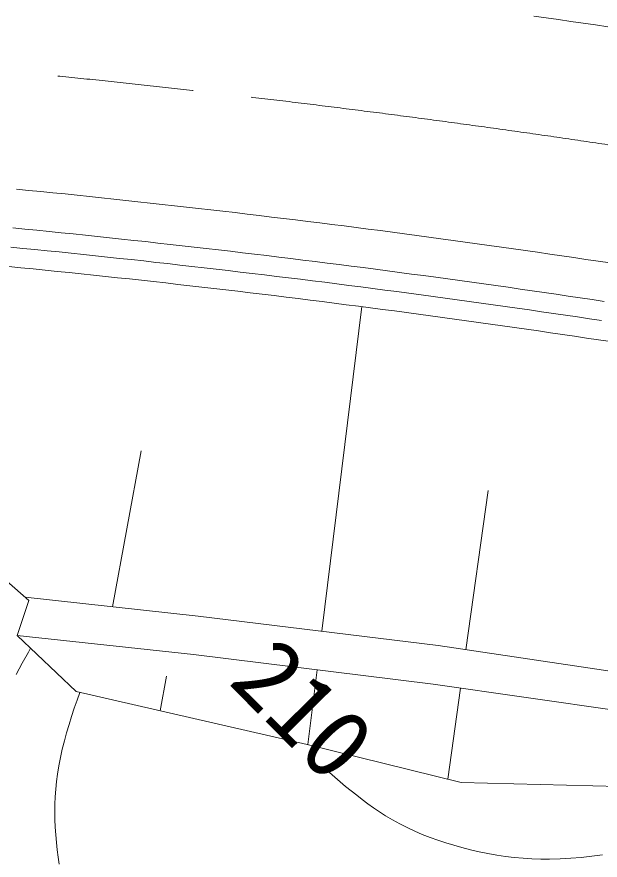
# Model space of a CAD drawing. Units: millimetres, scale not verified. Extents: x 40000 to 680000, y 20000 to 380000.
# Drawn here: x 549980 to 564996, y 296192 to 317884 of the extents above; entities that cross this region are included whole.
import ezdxf
from ezdxf.enums import TextEntityAlignment as Align

# ---------------------------------------------------------------- set-up
doc = ezdxf.new("R2010")
doc.units = ezdxf.units.MM
doc.header["$LTSCALE"] = 1000
doc.linetypes.add('CHAIN', pattern=[18.5, 12, -1.5, 3.5, -1.5])
doc.layers.add('M-BGD', color=7, linetype='Continuous', lineweight=13)
doc.layers.add('M-BMK', color=2, linetype='CHAIN', lineweight=13)
doc.styles.add('ＭＳ ゴシック', font='')
doc.styles.get('ＭＳ ゴシック').set_extended_font_data('MS Gothic')

msp = doc.modelspace()

# ---------------------------------------------------------------- linework, layer by layer
at = {"layer": 'M-BGD'}
for p, q in [((563291, 317903), (563608, 317858)), ((563608, 317858), (563925, 317813)), ((563925, 317813), (564243, 317767)), ((564243, 317767), (564560, 317721)), ((564560, 317721), (564877, 317675)), ((564877, 317675), (565195, 317628)), ((549971, 313452), (550284, 313421)), ((550284, 313421), (550597, 313390)), ((550597, 313390), (550910, 313359)), ((550910, 313359), (551222, 313327)), ((551222, 313327), (551535, 313295)), ((551535, 313295), (551847, 313262)), ((551847, 313262), (552160, 313229)), ((552160, 313229), (552473, 313196)), ((552473, 313196), (552785, 313163)), ((552785, 313163), (553098, 313129)), ((553098, 313129), (553410, 313095)), ((553410, 313095), (553722, 313060)), ((553722, 313060), (554035, 313026)), ((554035, 313026), (554347, 312990)), ((554347, 312990), (554659, 312955)), ((554659, 312955), (554972, 312919)), ((554972, 312919), (555284, 312883)), ((555284, 312883), (555596, 312847)), ((555596, 312847), (555908, 312810)), ((555908, 312810), (556220, 312773)), ((556220, 312773), (556532, 312735)), ((556532, 312735), (556844, 312698)), ((556844, 312698), (557156, 312660)), ((557156, 312660), (557468, 312621)), ((557468, 312621), (557780, 312582)), ((557780, 312582), (558092, 312543)), ((549874, 312457), (550186, 312426)), ((550186, 312426), (550497, 312395)), ((550497, 312395), (550809, 312364)), ((558092, 312543), (558404, 312504)), ((558404, 312504), (558715, 312464)), ((558715, 312464), (559027, 312424)), ((559027, 312424), (559339, 312384)), ((559339, 312384), (559650, 312343)), ((550809, 312364), (551120, 312332)), ((551120, 312332), (551432, 312300)), ((551432, 312300), (551744, 312268)), ((551744, 312268), (552055, 312235)), ((552055, 312235), (552367, 312202)), ((552367, 312202), (552678, 312168)), ((552678, 312168), (552989, 312135)), ((559650, 312343), (559962, 312302)), ((559962, 312302), (560274, 312260)), ((560274, 312260), (560585, 312219)), ((560585, 312219), (560897, 312177)), ((560897, 312177), (561208, 312134)), ((549825, 311959), (550136, 311929)), ((552989, 312135), (553301, 312101)), ((553301, 312101), (553612, 312066)), ((553612, 312066), (553923, 312032)), ((553923, 312032), (554235, 311997)), ((554235, 311997), (554546, 311961)), ((554546, 311961), (554857, 311926)), ((561208, 312134), (561519, 312092)), ((561519, 312092), (561831, 312049)), ((561831, 312049), (562142, 312005)), ((562142, 312005), (562453, 311961)), ((562453, 311961), (562764, 311917)), ((550136, 311929), (550447, 311898)), ((550447, 311898), (550759, 311866)), ((550759, 311866), (551070, 311835)), ((551070, 311835), (551381, 311803)), ((551381, 311803), (551692, 311770)), ((551692, 311770), (552003, 311738)), ((552003, 311738), (552314, 311705)), ((554857, 311926), (555168, 311890)), ((555168, 311890), (555479, 311853)), ((555479, 311853), (555791, 311817)), ((555791, 311817), (556102, 311780)), ((556102, 311780), (556413, 311743)), ((556413, 311743), (556724, 311705)), ((562764, 311917), (563075, 311873)), ((563075, 311873), (563387, 311828)), ((563387, 311828), (563698, 311783)), ((563698, 311783), (564009, 311738)), ((564009, 311738), (564320, 311692)), ((552314, 311705), (552625, 311671)), ((552625, 311671), (552935, 311638)), ((552935, 311638), (553246, 311604)), ((553246, 311604), (553557, 311569)), ((553557, 311569), (553868, 311535)), ((553868, 311535), (554179, 311500)), ((554179, 311500), (554489, 311465)), ((556724, 311705), (557034, 311667)), ((557034, 311667), (557345, 311629)), ((557345, 311629), (557656, 311590)), ((557656, 311590), (557967, 311551)), ((557967, 311551), (558278, 311512)), ((558278, 311512), (558588, 311472)), ((564320, 311692), (564630, 311646)), ((564630, 311646), (564941, 311600)), ((564941, 311600), (565252, 311553)), ((549776, 311462), (550087, 311431)), ((550087, 311431), (550398, 311400)), ((550398, 311400), (550708, 311369)), ((550708, 311369), (551019, 311337)), ((551019, 311337), (551329, 311305)), ((551329, 311305), (551640, 311273)), ((554489, 311465), (554800, 311429)), ((554800, 311429), (555111, 311393)), ((555111, 311393), (555421, 311357)), ((555421, 311357), (555732, 311320)), ((555732, 311320), (556042, 311283)), ((556042, 311283), (556353, 311246)), ((558588, 311472), (558899, 311432)), ((558899, 311432), (559210, 311392)), ((559210, 311392), (559520, 311351)), ((559520, 311351), (559831, 311310)), ((559831, 311310), (560141, 311269)), ((551640, 311273), (551950, 311240)), ((551950, 311240), (552261, 311207)), ((552261, 311207), (552571, 311174)), ((552571, 311174), (552881, 311141)), ((552881, 311141), (553192, 311107)), ((553192, 311107), (553502, 311073)), ((553502, 311073), (553812, 311038)), ((556353, 311246), (556663, 311209)), ((556663, 311209), (556974, 311171)), ((556974, 311171), (557284, 311132)), ((557284, 311132), (557594, 311094)), ((557594, 311094), (557905, 311055)), ((560141, 311269), (560452, 311228)), ((560452, 311228), (560762, 311186)), ((560762, 311186), (561073, 311143)), ((561073, 311143), (561383, 311101)), ((561383, 311101), (561693, 311058)), ((553812, 311038), (554122, 311003)), ((554122, 311003), (554433, 310968)), ((554433, 310968), (554743, 310932)), ((554743, 310932), (555053, 310896)), ((555053, 310896), (555363, 310860)), ((555363, 310860), (555673, 310824)), ((557905, 311055), (558215, 311016)), ((558215, 311016), (558525, 310976)), ((558525, 310976), (558835, 310936)), ((558835, 310936), (559145, 310896)), ((559145, 310896), (559455, 310856)), ((559455, 310856), (559765, 310815)), ((561693, 311058), (562003, 311015)), ((562003, 311015), (562314, 310971)), ((562314, 310971), (562624, 310927)), ((562624, 310927), (562934, 310883)), ((562934, 310883), (563244, 310839)), ((555673, 310824), (555983, 310787)), ((555983, 310787), (556293, 310750)), ((556293, 310750), (556603, 310712)), ((556603, 310712), (556913, 310674)), ((556913, 310674), (557223, 310636)), ((557223, 310636), (557532, 310598)), ((559765, 310815), (560075, 310774)), ((560075, 310774), (560385, 310732)), ((560385, 310732), (560695, 310690)), ((560695, 310690), (561005, 310648)), ((561005, 310648), (561315, 310606)), ((563244, 310839), (563554, 310794)), ((563554, 310794), (563864, 310749)), ((563864, 310749), (564174, 310703)), ((564174, 310703), (564484, 310657)), ((564484, 310657), (564793, 310611)), ((557532, 310598), (557842, 310559)), ((558857, 310429), (557829, 302079)), ((557842, 310559), (558152, 310520)), ((558152, 310520), (558461, 310480)), ((558461, 310480), (558771, 310440)), ((558771, 310440), (559081, 310400)), ((561315, 310606), (561624, 310563)), ((561624, 310563), (561934, 310520)), ((561934, 310520), (562244, 310476)), ((562244, 310476), (562553, 310432)), ((562553, 310432), (562863, 310388)), ((564793, 310611), (565103, 310565)), ((559081, 310400), (559390, 310360)), ((559390, 310360), (559700, 310319)), ((559700, 310319), (560009, 310278)), ((560009, 310278), (560319, 310237)), ((560319, 310237), (560628, 310195)), ((562863, 310388), (563173, 310344)), ((563173, 310344), (563482, 310299)), ((563482, 310299), (563791, 310254)), ((563791, 310254), (564101, 310208)), ((564101, 310208), (564410, 310163)), ((560628, 310195), (560937, 310153)), ((560937, 310153), (561246, 310110)), ((561246, 310110), (561556, 310068)), ((561556, 310068), (561865, 310024)), ((561865, 310024), (562174, 309981)), ((562174, 309981), (562483, 309937)), ((564410, 310163), (564719, 310117)), ((564719, 310117), (565029, 310070)), ((562483, 309937), (562792, 309893)), ((562792, 309893), (563101, 309849)), ((563101, 309849), (563410, 309804)), ((563410, 309804), (563719, 309759)), ((563719, 309759), (564028, 309714)), ((564028, 309714), (564337, 309668)), ((564337, 309668), (564645, 309622)), ((564645, 309622), (564954, 309576)), ((564954, 309576), (565263, 309529)), ((553184, 306718), (552444, 302709)), ((547070, 305690), (550293, 302868)), ((562110, 305700), (561541, 301604)), ((550293, 302868), (549990, 301970)), ((554645, 302470), (550196, 302953)), ((560822, 301711), (554645, 302470)), ((549990, 301970), (551505, 300527)), ((549990, 301970), (554530, 301477)), ((550279, 301544), (550117, 301255)), ((550334, 301642), (550279, 301544)), ((567187, 300762), (560822, 301711)), ((554530, 301477), (560698, 300719)), ((550117, 301255), (549959, 300965)), ((557707, 301087), (557470, 299167)), ((553830, 300921), (553673, 300033)), ((560698, 300719), (567013, 299812)), ((551505, 300527), (557456, 299170)), ((551529, 300304), (551599, 300505)), ((561403, 300618), (561077, 298271)), ((551458, 300097), (551529, 300304)), ((551390, 299889), (551458, 300097)), ((551324, 299680), (551390, 299889)), ((551262, 299470), (551324, 299680)), ((551204, 299259), (551262, 299470)), ((551151, 299048), (551204, 299259)), ((557456, 299170), (561416, 298187)), ((551103, 298835), (551151, 299048)), ((551061, 298621), (551103, 298835)), ((551027, 298406), (551061, 298621)), ((551002, 298212), (551027, 298406)), ((558164, 298324), (558025, 298442)), ((558304, 298206), (558164, 298324)), ((550983, 298018), (551002, 298212)), ((558444, 298089), (558304, 298206)), ((558585, 297973), (558444, 298089)), ((561416, 298187), (565815, 298076)), ((550969, 297823), (550983, 298018)), ((558728, 297859), (558585, 297973)), ((558872, 297748), (558728, 297859)), ((550958, 297432), (550961, 297628)), ((550961, 297628), (550969, 297823)), ((559017, 297639), (558872, 297748)), ((559165, 297534), (559017, 297639)), ((550961, 297236), (550958, 297432)), ((559315, 297432), (559165, 297534)), ((559468, 297335), (559315, 297432)), ((550968, 297040), (550961, 297236)), ((559651, 297227), (559468, 297335)), ((559838, 297125), (559651, 297227)), ((550980, 296844), (550968, 297040)), ((560028, 297029), (559838, 297125)), ((560222, 296939), (560028, 297029)), ((550997, 296648), (550980, 296844)), ((560418, 296855), (560222, 296939)), ((560618, 296777), (560418, 296855)), ((560819, 296704), (560618, 296777)), ((551018, 296453), (550997, 296648)), ((561023, 296636), (560819, 296704)), ((561228, 296573), (561023, 296636)), ((561435, 296515), (561228, 296573)), ((551042, 296268), (551018, 296453)), ((561658, 296458), (561435, 296515)), ((561882, 296407), (561658, 296458)), ((562106, 296361), (561882, 296407)), ((562332, 296321), (562106, 296361)), ((562558, 296288), (562332, 296321)), ((565054, 296325), (564783, 296292)), ((551070, 296084), (551042, 296268)), ((562785, 296260), (562558, 296288)), ((563012, 296239), (562785, 296260)), ((563240, 296224), (563012, 296239)), ((563467, 296216), (563240, 296224)), ((563694, 296215), (563467, 296216)), ((563967, 296223), (563694, 296215)), ((564239, 296239), (563967, 296223)), ((564511, 296263), (564239, 296239)), ((564783, 296292), (564511, 296263))]:
    msp.add_line(p, q, dxfattribs=at)
at = {"layer": 'M-BMK'}
msp.add_arc((521004, 17868), 300000, 81.00748, 84.8272, dxfattribs=at)

# ---------------------------------------------------------------- texts
at = {"layer": 'M-BGD', "style": 'ＭＳ ゴシック'}
msp.add_text('210', height=1833, rotation=314.747, dxfattribs=at).set_placement((555004, 300370), align=Align.BOTTOM_LEFT)

doc.saveas('drawing.dxf')
